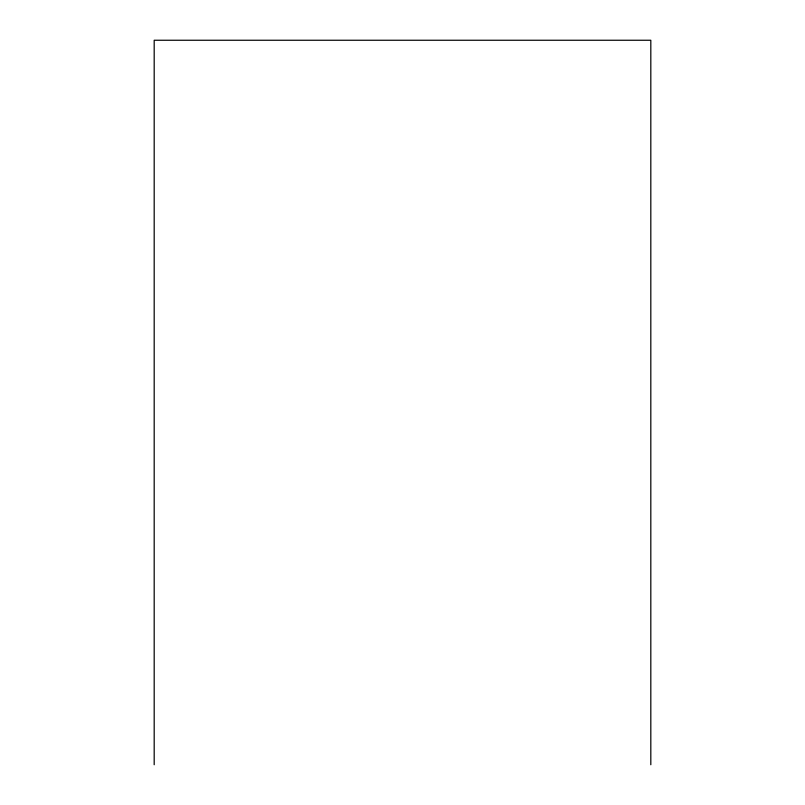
<?xml version="1.0" encoding="UTF-8"?>
<svg xmlns="http://www.w3.org/2000/svg" width="805" height="805" viewBox="0 0 805 805"><rect width="100%" height="100%" fill="white"/><g stroke="black" fill="none" stroke-linecap="round" stroke-linejoin="round"><path stroke-width="1.21" d="M650.812 764.75L650.812 40.25L154.188 40.25L154.188 764.75"/></g></svg>
